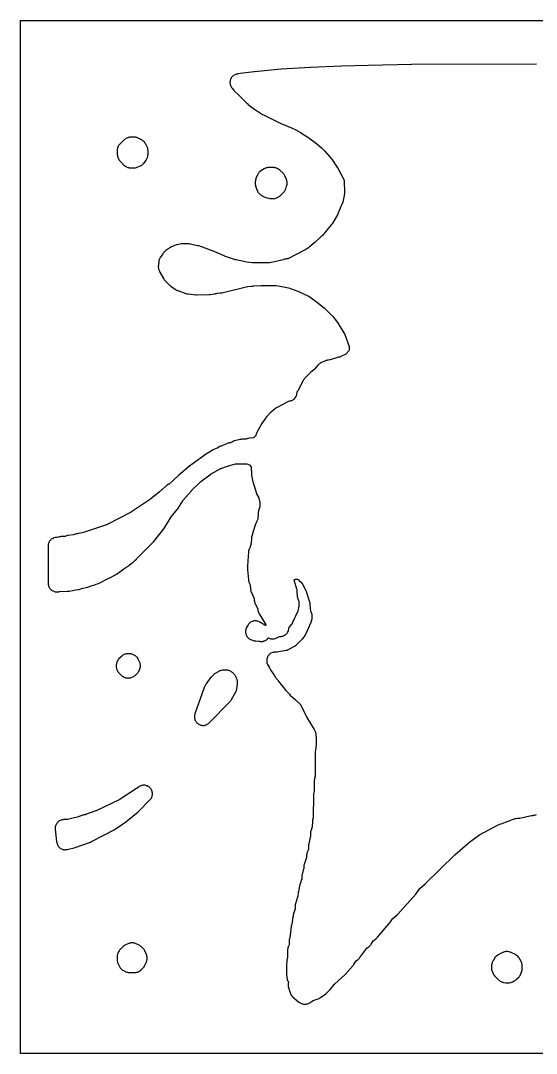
# Model space of a CAD drawing. Header units: millimetres. Extents: x 0 to 300, y 0 to 300.
# Drawn here: x 0 to 150, y 0 to 300 of the extents above; entities that cross this region are included whole.
import ezdxf

# ---------------------------------------------------------------- set-up
doc = ezdxf.new("R2010")
doc.units = ezdxf.units.MM
doc.layers.add('CUT', color=7, linetype='CONTINUOUS')

msp = doc.modelspace()

# ---------------------------------------------------------------- linework, layer by layer
at = {"layer": 'CUT'}
for points in [[(299.9386, 0), (0.0614, 0), (0.0029, 0.0029), (0, 0.0614), (0, 299.9386), (0.0029, 299.9971), (0.0614, 300), (299.9386, 300), (299.9971, 299.9971), (300, 299.9386), (300, 0.0614), (299.9971, 0.0029)], [(28.5749, 259.6805), (28.7019, 259.4673), (28.8494, 259.2677), (29.0159, 259.0837), (29.0178, 259.0818), (30.0366, 258.0631), (30.2359, 257.8841), (30.4531, 257.7275), (30.6859, 257.595), (30.9337, 257.471), (31.1471, 257.3765), (31.3683, 257.3022), (31.5956, 257.2489), (31.8267, 257.2171), (32.0599, 257.2069), (32.9192, 257.2095), (33.1695, 257.2229), (33.4172, 257.2612), (33.6598, 257.3242), (33.8949, 257.4111), (34.8186, 257.8063), (35.0405, 257.9145), (35.2507, 258.044), (35.447, 258.1937), (35.6276, 258.3619), (35.7907, 258.5472), (36.3086, 259.1973), (36.4693, 259.4239), (36.604, 259.667), (36.8025, 260.0779), (36.8918, 260.2862), (36.9618, 260.5017), (37.012, 260.7226), (37.042, 260.9472), (37.0516, 261.1736), (37.0483, 262.2334), (37.0371, 262.4621), (37.005, 262.6888), (36.9523, 262.9116), (36.8794, 263.1287), (36.787, 263.3381), (36.4007, 264.1155), (36.2676, 264.3504), (36.11, 264.5696), (35.9297, 264.7706), (35.6636, 265.0367), (35.456, 265.2223), (35.2291, 265.3837), (34.9857, 265.5188), (34.2287, 265.8855), (34.226, 265.8868), (34.0189, 265.9759), (33.8046, 266.0459), (33.5848, 266.0963), (33.3614, 266.1268), (33.1361, 266.1369), (32.0216, 266.1369), (31.7901, 266.1262), (31.5607, 266.0941), (31.3351, 266.0408), (31.3216, 266.0363), (31.3117, 266.0339), (31.1344, 265.9733), (31.1155, 265.9669), (31.1145, 265.9665), (31.0907, 265.9584), (30.8777, 265.8625), (30.6376, 265.7407), (30.4099, 265.6097), (30.1973, 265.4556), (30.0019, 265.28), (28.8174, 264.0968), (28.7641, 264.038), (28.6488, 263.9108), (28.501, 263.7112), (28.3738, 263.4979), (28.2684, 263.273), (28.1858, 263.0388), (28.1268, 262.7976), (28.0921, 262.5516), (28.0819, 262.3035), (28.0907, 261.3072), (28.1039, 261.0719), (28.1392, 260.8388), (28.1963, 260.6101), (28.2037, 260.5891), (28.2067, 260.5771), (28.2849, 260.3571), (28.4697, 259.9052)], [(68.9848, 250.2788), (69.1172, 250.0652), (69.2704, 249.8659), (69.4428, 249.6831), (69.6327, 249.5184), (69.8382, 249.3737), (70.0572, 249.2504), (70.0587, 249.2496), (71.0695, 248.7453), (71.3295, 248.6335), (71.6004, 248.5518), (72.2115, 248.4046), (72.5045, 248.3523), (72.8016, 248.3352), (73.5051, 248.3366), (73.7348, 248.3476), (73.9624, 248.3797), (74.1862, 248.4325), (74.4041, 248.5057), (74.6144, 248.5986), (74.8988, 248.7402), (75.1337, 248.8735), (75.3528, 249.0313), (75.5537, 249.2118), (76.506, 250.1656), (76.6598, 250.3344), (76.7976, 250.5165), (76.9181, 250.7105), (77.0205, 250.9146), (77.1038, 251.1272), (77.3585, 251.8762), (77.431, 252.1341), (77.4756, 252.3982), (77.4916, 252.6656), (77.4926, 252.8366), (77.4812, 253.0911), (77.444, 253.3431), (77.3813, 253.59), (77.2938, 253.8293), (76.8495, 254.8756), (76.7453, 255.0915), (76.6209, 255.2965), (76.4774, 255.4887), (76.3161, 255.6661), (75.524, 256.4583), (75.3178, 256.6428), (75.0926, 256.8034), (74.851, 256.9381), (74.6172, 257.052), (74.4092, 257.1419), (74.1938, 257.2126), (73.973, 257.2635), (73.7484, 257.2942), (73.522, 257.3044), (72.1399, 257.3042), (71.9073, 257.2933), (71.6767, 257.2609), (71.4501, 257.2071), (71.2296, 257.1324), (71.0169, 257.0376), (70.8139, 256.9233), (69.8773, 256.3371), (69.637, 256.1662), (69.4185, 255.9682), (69.4075, 255.957), (69.2521, 255.7828), (69.1135, 255.5949), (68.9931, 255.3949), (68.8918, 255.1846), (68.4544, 254.1552), (68.4511, 254.1476), (68.365, 253.9131), (68.3028, 253.6711), (68.265, 253.4241), (68.252, 253.1746), (68.2507, 252.4897), (68.2629, 252.2378), (68.3005, 251.9884), (68.363, 251.7441), (68.3666, 251.7341), (68.3731, 251.7093), (68.4596, 251.4751), (68.8745, 250.5046)], [(29.8367, 109.4282), (30.096, 109.2975), (30.307, 109.2031), (30.5258, 109.1286), (30.7505, 109.0747), (30.9793, 109.0417), (31.2102, 109.03), (31.244, 109.0299), (31.4822, 109.0402), (31.7184, 109.0732), (31.9503, 109.1285), (32.176, 109.2057), (32.6632, 109.3988), (32.8926, 109.5033), (33.1102, 109.6305), (33.314, 109.7788), (33.5017, 109.947), (33.8972, 110.3388), (34.0675, 110.5255), (34.2181, 110.7286), (34.3475, 110.9457), (34.4542, 111.1748), (34.6565, 111.6734), (34.7354, 111.8981), (34.7926, 112.1291), (34.8275, 112.3646), (34.8399, 112.6024), (34.8401, 112.6366), (34.8304, 112.8676), (34.7994, 113.0968), (34.7474, 113.3221), (34.6747, 113.5416), (34.5821, 113.7535), (34.1895, 114.5495), (34.076, 114.7547), (33.9438, 114.9484), (33.794, 115.1288), (33.628, 115.2944), (33.4472, 115.4437), (33.2532, 115.5754), (33.0477, 115.6884), (32.813, 115.8034), (32.6046, 115.8941), (32.3888, 115.9654), (32.1674, 116.0169), (31.9423, 116.048), (31.7152, 116.0586), (31.0843, 116.0592), (30.8377, 116.0473), (30.5935, 116.0111), (30.3541, 115.951), (30.1217, 115.8676), (29.8988, 115.7616), (29.6873, 115.6342), (29.4895, 115.4866), (29.3072, 115.3202), (28.5889, 114.5963), (28.4143, 114.4009), (28.2612, 114.1883), (28.1311, 113.9609), (28.0256, 113.7211), (27.9458, 113.4716), (27.8923, 113.2685), (27.8892, 113.2566), (27.8423, 113.0398), (27.8148, 112.8196), (27.807, 112.5979), (27.8086, 112.4164), (27.8212, 112.1868), (27.8549, 111.9593), (27.9094, 111.7358), (27.916, 111.7166), (27.9195, 111.7026), (27.9948, 111.4879), (28.0892, 111.281), (28.208, 111.0492), (28.3383, 110.8247), (28.4912, 110.6148), (28.665, 110.422), (28.6691, 110.4178), (29.194, 109.8929), (29.3913, 109.7155), (29.6064, 109.56)], [(50.7144, 96.9301), (50.8061, 96.7071), (50.9189, 96.4941), (51.0517, 96.2928), (51.2032, 96.1053), (51.3721, 95.9333), (51.5568, 95.7784), (51.7555, 95.6419), (51.9664, 95.5252), (52.1877, 95.4294), (52.4171, 95.3553), (52.6525, 95.3037), (52.8919, 95.275), (53.1329, 95.2695), (53.3733, 95.2872), (53.6109, 95.328), (53.8435, 95.3915), (54.0688, 95.4771), (54.2849, 95.584), (54.4897, 95.7112), (54.6813, 95.8575), (54.8578, 96.0216), (60.9229, 102.2298), (61.0713, 102.3959), (61.2043, 102.5745), (61.3209, 102.7642), (62.5779, 105.0306), (62.6769, 105.2294), (62.7579, 105.4363), (62.8202, 105.6494), (62.8633, 105.8673), (63.082, 107.3053), (63.1052, 107.52), (63.1098, 107.736), (63.0958, 107.9515), (63.0932, 107.9747), (63.0587, 108.1979), (63.0042, 108.417), (62.9301, 108.6303), (62.7008, 109.2055), (62.5969, 109.4325), (62.4709, 109.648), (62.324, 109.8498), (62.1577, 110.036), (61.601, 110.6), (61.4253, 110.7616), (61.2351, 110.9058), (61.0319, 111.0312), (60.8178, 111.1367), (60.5945, 111.2212), (60.3642, 111.2841), (60.1289, 111.3247), (59.8909, 111.3427), (59.259, 111.3601), (59.0272, 111.3558), (58.7969, 111.33), (58.5699, 111.283), (58.1022, 111.1633), (57.8658, 111.0901), (57.6378, 110.9939), (57.4204, 110.8757), (56.5788, 110.3623), (56.3655, 110.2166), (56.1683, 110.0495), (55.5791, 109.4956), (55.4145, 109.3255), (55.2667, 109.1406), (53.9782, 107.3616), (53.8685, 107.1968), (53.7722, 107.0239), (53.3903, 106.2692), (53.2585, 105.958), (50.7071, 98.5863), (50.6393, 98.355), (50.5941, 98.1182), (50.572, 97.8781), (50.5731, 97.6371), (50.5973, 97.3972), (50.6446, 97.1608)], [(10.5913, 66.9141), (10.4501, 66.7196), (10.3283, 66.5124), (10.2269, 66.2945), (10.1469, 66.0678), (10.0891, 65.8345), (10.0539, 65.5968), (10.0417, 65.3567), (10.0526, 65.1166), (10.2135, 63.4028), (10.2237, 63.3118), (10.4735, 61.4043), (10.4825, 61.3353), (10.5264, 61.0936), (10.5937, 60.8574), (10.6839, 60.6289), (10.796, 60.4104), (10.9291, 60.204), (11.0818, 60.0116), (11.2526, 59.8351), (11.4399, 59.6762), (11.6419, 59.5365), (11.8566, 59.4172), (12.082, 59.3197), (12.3159, 59.2447), (12.5561, 59.193), (12.8001, 59.1651), (13.0457, 59.1613), (13.2905, 59.1817), (13.5321, 59.2259), (15.5526, 59.6996), (15.8146, 59.7764), (15.8511, 59.7893), (20.2989, 61.3604), (20.6215, 61.5006), (27.2201, 64.9391), (27.4945, 65.1053), (30.9116, 67.4872), (31.0795, 67.6152), (34.1867, 70.1966), (34.3598, 70.3548), (37.6112, 73.6171), (37.7738, 73.7968), (37.9182, 73.9915), (38.043, 74.1992), (38.1472, 74.418), (38.2297, 74.6459), (38.2897, 74.8807), (38.3267, 75.1202), (38.3404, 75.3622), (38.3306, 75.6043), (38.2973, 75.8444), (38.241, 76.0801), (38.1621, 76.3093), (38.0614, 76.5297), (37.9398, 76.7394), (37.7985, 76.9363), (37.6388, 77.1186), (37.4622, 77.2845), (37.2703, 77.4326), (37.0651, 77.5614), (36.8483, 77.6698), (36.622, 77.7566), (36.3884, 77.8211), (36.1496, 77.8627), (35.908, 77.881), (35.6657, 77.8758), (35.425, 77.8471), (35.1883, 77.7953), (34.9576, 77.7208), (34.7353, 77.6243), (34.5234, 77.5068), (34.3238, 77.3693), (33.7669, 76.9443), (33.7303, 76.9175), (33.6927, 76.892), (28.9496, 73.8135), (28.884, 73.7739), (28.8161, 73.7386), (22.0069, 70.4735), (21.9533, 70.4494), (21.8985, 70.428), (18.9094, 69.3419), (18.9044, 69.3402), (18.856, 69.3269), (18.8305, 69.3223), (18.8074, 69.3195), (18.5096, 69.291), (18.2791, 69.258), (18.0527, 69.2037), (17.8323, 69.1286), (16.9959, 68.7994), (16.9226, 68.7733), (16.8478, 68.752), (13.652, 67.9548), (13.6344, 67.9508), (13.5577, 67.9393), (13.5397, 67.9379), (12.5882, 67.8872), (12.3787, 67.8671), (12.1717, 67.8295), (11.992, 67.789), (11.7603, 67.725), (11.5359, 67.6389), (11.3207, 67.5318), (11.1169, 67.4044), (10.9262, 67.2581), (10.7504, 67.0942)], [(28.1046, 26.8817), (28.1366, 26.6552), (28.1892, 26.4326), (28.1978, 26.4071), (28.2006, 26.3956), (28.2739, 26.1798), (28.3666, 25.9716), (28.7423, 25.2215), (28.8553, 25.0199), (28.9864, 24.8295), (29.1346, 24.6521), (29.2984, 24.4891), (29.4767, 24.3419), (29.6677, 24.2118), (29.87, 24.1), (29.8723, 24.0988), (30.6388, 23.72), (30.8477, 23.6284), (31.064, 23.5563), (31.286, 23.5041), (31.5118, 23.4724), (31.7396, 23.4613), (33.0855, 23.4577), (33.3163, 23.4677), (33.5453, 23.4991), (33.7703, 23.5514), (33.9896, 23.6243), (34.2012, 23.7171), (34.4588, 23.8446), (34.6984, 23.9801), (34.9216, 24.1411), (35.1258, 24.3256), (35.61, 24.8143), (35.7674, 24.9889), (35.9077, 25.1775), (36.0297, 25.3784), (36.1323, 25.5899), (36.577, 26.6287), (36.6637, 26.8631), (36.7267, 27.1051), (36.7651, 27.3521), (36.7787, 27.6017), (36.7791, 27.6846), (36.7673, 27.9384), (36.7298, 28.1897), (36.6669, 28.4359), (36.5795, 28.6744), (36.1274, 29.7369), (36.0276, 29.9444), (35.9091, 30.1418), (35.773, 30.3274), (35.6203, 30.4998), (35.2603, 30.8705), (35.0889, 31.0311), (34.9032, 31.1749), (34.7048, 31.3007), (34.4955, 31.4073), (33.4529, 31.8779), (33.2119, 31.972), (32.9625, 32.0407), (32.7073, 32.0832), (32.4492, 32.0992), (32.1907, 32.0884), (31.9348, 32.0509), (31.684, 31.9872), (31.4413, 31.8979), (30.5114, 31.5002), (30.2991, 31.3973), (30.0975, 31.2749), (29.9083, 31.134), (29.7332, 30.9759), (28.9581, 30.2065), (28.7735, 30.0018), (28.6125, 29.7781), (28.4772, 29.5381), (28.3507, 29.2816), (28.3477, 29.2756), (28.2553, 29.0642), (28.1828, 28.8452), (28.1308, 28.6205), (28.0997, 28.3919), (28.0898, 28.1614), (28.0933, 27.1101)], [(137.0359, 24.0956), (137.0408, 24.0819), (137.0448, 24.0664), (137.1227, 23.8506), (137.3216, 23.3701), (137.4258, 23.1494), (137.5512, 22.9398), (137.6963, 22.7435), (137.8012, 22.6273), (137.8613, 22.5606), (139.1101, 21.3056), (139.2999, 21.1335), (139.5064, 20.9817), (139.7273, 20.8518), (139.9603, 20.7452), (140.2031, 20.663), (140.4529, 20.6061), (140.4541, 20.6059), (141.1401, 20.4863), (141.3991, 20.455), (141.66, 20.4508), (141.9198, 20.4739), (142.1759, 20.5238), (142.5684, 20.622), (142.8389, 20.7062), (143.0982, 20.8204), (143.5663, 21.0593), (143.789, 21.1878), (143.9974, 21.3384), (144.1892, 21.5097), (144.9482, 22.2614), (145.1189, 22.4484), (145.2698, 22.6517), (145.3993, 22.8693), (145.5061, 23.0988), (145.7135, 23.6104), (145.7929, 23.837), (145.8502, 24.0701), (145.8848, 24.3077), (145.8965, 24.5475), (145.8972, 25.4038), (145.8869, 25.6325), (145.8557, 25.8593), (145.8039, 26.0823), (145.732, 26.2996), (145.6404, 26.5094), (145.2379, 27.3275), (145.1098, 27.5567), (144.9582, 27.7713), (144.7851, 27.9687), (144.5686, 28.1908), (144.3706, 28.3733), (144.154, 28.5333), (143.9215, 28.6692), (142.8645, 29.2127), (142.6685, 29.303), (142.4654, 29.3761), (142.2569, 29.4314), (141.9596, 29.4966), (141.7071, 29.5386), (141.4517, 29.5545), (141.196, 29.5442), (140.9426, 29.5078), (140.6943, 29.4458), (140.4536, 29.3586), (139.4321, 28.9284), (139.1842, 28.8074), (138.9511, 28.66), (138.5154, 28.3493), (138.3135, 28.189), (138.1292, 28.0088), (137.9644, 27.8105), (137.8209, 27.5963), (137.4045, 26.8997), (137.286, 26.6765), (137.1906, 26.4426), (137.1193, 26.2001), (136.9944, 25.6793), (136.9916, 25.6675), (136.9514, 25.4624), (136.9284, 25.2546), (136.9229, 25.0457), (136.9269, 24.7878), (136.9415, 24.554), (136.978, 24.3226)]]:
    msp.add_lwpolyline(points, close=True, dxfattribs=at)
msp.add_lwpolyline([(150.0115, 287.3653), (149.9954, 287.3653), (113.7686, 287.2486), (113.7247, 287.248), (101.0694, 286.9846), (101.0681, 286.9846), (93.3996, 286.8249), (93.3437, 286.8232), (84.2823, 286.4318), (84.2279, 286.4288), (75.8402, 285.8831), (75.7689, 285.8774), (68.0375, 285.1518), (67.9465, 285.1416), (63.0684, 284.5028), (63.0574, 284.5013), (62.8174, 284.4579), (62.5828, 284.3913), (62.3557, 284.3021), (62.1385, 284.1913), (61.9331, 284.0598), (61.7414, 283.9089), (61.5654, 283.74), (61.4067, 283.5548), (61.2668, 283.355), (61.147, 283.1425), (61.0485, 282.9194), (60.9722, 282.6877), (60.9188, 282.4497), (60.8889, 282.2076), (60.8827, 281.9638), (60.9004, 281.7205), (60.9416, 281.4801), (61.0061, 281.2449), (61.0932, 281.017), (61.202, 280.7988), (61.3317, 280.5922), (61.4808, 280.3992), (61.9263, 279.8774), (62.0688, 279.724), (62.1259, 279.6675), (62.2439, 279.5416), (63.4799, 278.3273), (65.8285, 276.0026), (66.0648, 275.7963), (66.0873, 275.7791), (66.2086, 275.674), (68.1574, 274.1893), (68.3422, 274.0612), (68.3462, 274.0588), (70.3877, 272.7758), (70.5987, 272.6571), (75.1391, 270.3838), (75.3482, 270.2791), (75.4905, 270.2133), (78.7576, 268.8264), (80.0153, 268.2369), (81.4055, 267.4731), (83.8679, 265.9134), (86.0345, 264.349), (87.4916, 263.0651), (88.4187, 262.1503), (90.4148, 259.8861), (90.4686, 259.8207), (90.5107, 259.7624), (92.2, 257.2585), (92.2159, 257.2338), (92.245, 257.1825), (94.011, 253.8795), (94.1419, 253.5251), (94.223, 249.8946), (94.2229, 249.8728), (94.2141, 249.7794), (94.2102, 249.758), (93.667, 247.1981), (93.6657, 247.1928), (93.6506, 247.1425), (93.6403, 247.1173), (93.6298, 247.0954), (93.2904, 246.4337), (93.1879, 246.2066), (93.1085, 245.9704), (92.9766, 245.502), (92.3011, 243.8668), (92.1656, 243.5977), (90.5744, 240.9835), (90.5325, 240.9198), (90.5271, 240.9118), (90.4771, 240.8463), (90.3331, 240.6712), (87.7773, 237.5943), (87.6619, 237.4782), (87.6299, 237.4461), (87.5443, 237.36), (87.3401, 237.1544), (85.4625, 235.4676), (84.6199, 234.7838), (84.4147, 234.6173), (84.0187, 234.296), (83.8755, 234.1797), (83.6796, 234.0208), (83.5652, 233.9425), (82.6797, 233.3424), (82.6508, 233.3242), (82.608, 233.3009), (77.7212, 230.849), (77.703, 230.8406), (77.6546, 230.8231), (77.6135, 230.8133), (77.5923, 230.8101), (77.1874, 230.7609), (76.981, 230.727), (76.7782, 230.676), (76.5804, 230.6082), (76.3314, 230.511), (73.7917, 229.9237), (72.3845, 229.6867), (72.3795, 229.6859), (72.3027, 229.6789), (72.2852, 229.6784), (72.0364, 229.6766), (67.3312, 229.6853), (65.7844, 229.8498), (62.6408, 230.5133), (62.5747, 230.5292), (62.5322, 230.5421), (59.3117, 231.6163), (59.2515, 231.6381), (59.1927, 231.6632), (56.5252, 232.8842), (56.3164, 232.9687), (51.8619, 234.54), (51.8592, 234.541), (51.5371, 234.6309), (49.3338, 235.0896), (49.1472, 235.1212), (49.0512, 235.13), (49.045, 235.131), (49.0344, 235.1316), (48.9588, 235.1385), (48.0864, 235.1855), (47.8615, 235.1875), (47.6373, 235.1693), (47.5076, 235.1528), (47.1749, 235.155), (46.9556, 235.1467), (46.7379, 235.1193), (45.5341, 234.9137), (45.2864, 234.8583), (45.0457, 234.7781), (44.1034, 234.4101), (43.8951, 234.3176), (43.6961, 234.2065), (43.6056, 234.1505), (43.4646, 234.0823), (43.264, 233.9608), (43.084, 233.8272), (42.7072, 233.5938), (42.4781, 233.4334), (42.2683, 233.2484), (41.6651, 232.6535), (41.497, 232.4702), (41.3478, 232.2712), (40.6675, 231.262), (40.5485, 231.0667), (40.5433, 231.0561), (40.4938, 230.9766), (40.3876, 230.7626), (40.3022, 230.5394), (40.2386, 230.3091), (40.1972, 230.0738), (40.0524, 228.9324), (40.0339, 228.6997), (40.0371, 228.4663), (40.0621, 228.2342), (40.1087, 228.0054), (40.2124, 227.5948), (40.2776, 227.3785), (40.362, 227.1689), (40.4336, 227.0292), (40.4731, 226.951), (41.5087, 225.1201), (41.6086, 224.9605), (41.6244, 224.935), (41.6248, 224.9346), (41.627, 224.931), (41.7617, 224.7533), (41.7705, 224.7437), (41.8044, 224.6991), (41.9524, 224.5365), (43.3417, 223.1393), (43.5127, 222.9826), (43.6975, 222.8424), (44.9924, 221.9514), (45.1715, 221.8391), (45.3593, 221.7423), (45.5547, 221.6617), (45.6029, 221.6442), (45.8019, 221.5586), (46.029, 221.4891), (48.0652, 220.7483), (48.3508, 220.6633), (48.6446, 220.6128), (48.7021, 220.6065), (48.7489, 220.599), (50.9349, 220.3589), (51.2506, 220.3443), (51.2518, 220.3443), (54.802, 220.4051), (55.099, 220.4279), (56.3106, 220.5941), (56.5355, 220.6355), (56.7557, 220.6973), (56.9694, 220.7789), (57.1289, 220.8484), (57.1449, 220.855), (57.1804, 220.8666), (57.2169, 220.8716), (57.2344, 220.8727), (58.0659, 220.9075), (58.0662, 220.9076), (58.3129, 220.9302), (58.5561, 220.9771), (65.9506, 222.7874), (66.0176, 222.7969), (66.0364, 222.7981), (67.1714, 222.8438), (67.4242, 222.8669), (67.6734, 222.9155), (67.7419, 222.9325), (69.8228, 223.0885), (74.197, 223.0706), (74.2187, 223.0696), (74.2918, 223.0617), (75.4454, 222.901), (78.3478, 222.2505), (78.4016, 222.237), (78.4065, 222.2356), (78.4661, 222.2156), (80.6422, 221.4232), (83.7355, 219.9922), (83.74, 219.99), (83.7762, 219.9699), (83.8075, 219.9503), (85.6132, 218.7351), (88.302, 216.5722), (89.2497, 215.6313), (90.819, 214.0322), (91.3225, 213.4308), (92.3748, 212.0552), (93.5651, 210.059), (93.7272, 209.787), (93.7356, 209.7729), (93.7448, 209.7576), (94.2618, 208.8128), (95.5762, 205.3627), (95.5832, 205.3427), (95.5945, 205.2985), (95.5978, 205.2747), (95.5987, 205.261), (95.5986, 205.2433), (95.5697, 204.2588), (95.5621, 204.2431), (95.56, 204.2389), (95.4826, 204.0784), (94.6878, 203.2567), (94.5957, 203.1714), (94.5827, 203.1599), (94.58, 203.1578), (94.5558, 203.1419), (94.5377, 203.1321), (92.9393, 202.3157), (92.9343, 202.3133), (92.8888, 202.2946), (92.8601, 202.2885), (92.8356, 202.2849), (92.3951, 202.2314), (92.1108, 202.18), (91.8342, 202.0961), (90.0661, 201.4462), (90.0493, 201.4405), (90.0125, 201.4308), (89.975, 201.4246), (89.9573, 201.4229), (89.5208, 201.3924), (89.4873, 201.39), (89.2675, 201.3648), (89.0508, 201.3203), (88.8389, 201.2568), (88.6335, 201.1748), (87.4914, 200.6594), (87.2495, 200.534), (87.0227, 200.383), (86.8137, 200.2082), (86.7863, 200.1797), (86.6566, 200.0668), (86.4756, 199.8718), (85.6134, 198.8379), (85.6011, 198.8238), (85.5435, 198.7672), (85.5292, 198.7552), (84.4504, 197.8884), (84.2197, 197.6781), (82.6017, 196.006), (82.4524, 195.837), (82.3188, 195.6553), (82.2022, 195.4622), (80.5908, 192.5002), (80.4711, 192.2474), (80.3803, 191.9828), (80.0898, 190.9503), (80.0844, 190.9329), (80.0701, 190.8963), (80.0524, 190.8612), (80.0429, 190.8455), (79.5049, 189.9989), (79.4946, 189.9835), (79.47, 189.9522), (79.4374, 189.9295), (79.4214, 189.9201), (78.7945, 189.5708), (78.779, 189.5626), (78.7446, 189.5475), (78.7079, 189.5389), (78.6906, 189.5362), (78.3648, 189.4921), (78.1422, 189.4517), (77.9241, 189.3913), (77.7124, 189.3114), (77.5088, 189.2127), (74.5776, 187.6242), (74.388, 187.5103), (74.2092, 187.3801), (72.8469, 186.2928), (72.6013, 186.0684), (71.7528, 185.1827), (71.5357, 184.923), (70.3063, 183.2315), (70.1493, 182.9867), (68.9043, 180.7718), (68.8025, 180.5699), (68.7194, 180.3596), (68.4396, 179.5457), (68.4326, 179.527), (68.4145, 179.4883), (68.3886, 179.4543), (68.3753, 179.4395), (67.8351, 178.8675), (67.8218, 178.854), (67.7911, 178.8276), (67.7514, 178.8195), (67.7326, 178.8171), (66.4575, 178.6911), (66.2236, 178.6568), (65.9941, 178.6005), (65.7709, 178.5228), (65.5691, 178.4417), (65.5639, 178.4398), (65.517, 178.4253), (65.488, 178.4218), (65.4633, 178.4204), (64.4263, 178.3873), (64.1644, 178.3651), (63.9063, 178.3155), (63.8238, 178.2951), (62.6021, 177.9932), (62.2111, 177.8965), (62.2075, 177.8956), (61.9248, 177.8077), (61.6546, 177.687), (61.0663, 177.3813), (61.0614, 177.3789), (61.0345, 177.3676), (61.01, 177.3622), (60.9854, 177.3584), (60.6584, 177.316), (60.4433, 177.2785), (60.3765, 177.2608), (60.3161, 177.2495), (60.0741, 177.1784), (59.8406, 177.0833), (58.5368, 176.474), (58.3638, 176.4277), (58.1486, 176.3483), (57.9415, 176.2495), (57.145, 175.8236), (56.1832, 175.3742), (56.0005, 175.2794), (54.225, 174.264), (54.0195, 174.1328), (49.459, 170.8974), (49.2974, 170.7725), (49.2675, 170.7474), (49.2173, 170.7086), (45.9895, 167.9933), (45.8744, 167.8902), (43.2155, 165.3571), (43.1564, 165.3125), (43.1379, 165.3009), (42.6524, 165.0166), (42.4895, 164.9249), (42.4247, 164.8832), (42.4222, 164.8818), (42.4142, 164.8765), (42.2435, 164.7667), (42.2247, 164.7513), (42.1971, 164.7331), (41.9894, 164.561), (40.3918, 163.0853), (40.3786, 163.0735), (37.8385, 161.0856), (37.8028, 161.0588), (37.7662, 161.0333), (31.9254, 157.1288), (25.124, 153.5939), (25.0482, 153.5579), (25.0476, 153.5577), (24.9683, 153.528), (18.3255, 151.3125), (17.0613, 150.9963), (16.7624, 150.9774), (16.5177, 150.9498), (16.277, 150.8983), (15.3186, 150.6433), (13.7972, 150.4483), (13.5843, 150.4116), (13.3752, 150.3567), (13.1717, 150.2838), (12.948, 150.1927), (12.9324, 150.1867), (12.9147, 150.1813), (11.9414, 150.1445), (11.678, 150.1205), (11.4185, 150.0689), (11.166, 149.9901), (10.9662, 149.9159), (10.9505, 149.9105), (10.9312, 149.9052), (10.4941, 149.9031), (10.2504, 149.8899), (10.0091, 149.8531), (9.7726, 149.7929), (9.5431, 149.71), (9.3227, 149.605), (9.1137, 149.4791), (8.9179, 149.3334), (8.7372, 149.1693), (8.5735, 148.9884), (8.4281, 148.7923), (8.3025, 148.583), (8.198, 148.3625), (8.1154, 148.1328), (8.0557, 147.8962), (8.0193, 147.6549), (8.0066, 147.4111), (8.0066, 147.4055), (8, 145.3768), (8, 145.3607), (8.0284, 136.5391), (8.0415, 136.2913), (8.0791, 136.0461), (8.1408, 135.8058), (8.2261, 135.5729), (8.334, 135.3495), (8.4635, 135.1379), (8.6133, 134.9402), (8.782, 134.7583), (8.9679, 134.594), (9.1692, 134.4489), (9.3838, 134.3245), (9.6097, 134.222), (9.8447, 134.1424), (10.0864, 134.0865), (10.3324, 134.0548), (10.5804, 134.0477), (10.8279, 134.0651), (11.0724, 134.107), (11.2798, 134.1642), (11.28, 134.1634), (11.3282, 134.1779), (11.3679, 134.1867), (11.4083, 134.1915), (11.4271, 134.1923), (13.4901, 134.227), (13.512, 134.2284), (13.7553, 134.2326), (13.9899, 134.2477), (14.2219, 134.2848), (15.9117, 134.6368), (16.8611, 134.7592), (17.055, 134.792), (17.2458, 134.8399), (18.1233, 135.0976), (19.1171, 135.3046), (19.4487, 135.398), (20.8397, 135.8952), (21.618, 136.1237), (21.8006, 136.185), (21.9779, 136.2602), (22.3473, 136.434), (23.0638, 136.6901), (23.3949, 136.8363), (24.8889, 137.6297), (26.3296, 138.3075), (26.4961, 138.3935), (26.6557, 138.4919), (27.2069, 138.8607), (27.7697, 139.1596), (28.0519, 139.3344), (30.0285, 140.7487), (31.4642, 141.7094), (31.7104, 141.8972), (32.0759, 142.2137), (32.4752, 142.4994), (32.6362, 142.6248), (32.7864, 142.7629), (33.2858, 143.2613), (33.6694, 143.5935), (33.8121, 143.7272), (37.7339, 147.7003), (38.4261, 148.391), (38.5268, 148.5035), (38.5469, 148.5239), (38.7243, 148.724), (41.6499, 152.4025), (41.8151, 152.6366), (41.8164, 152.6387), (43.83, 155.8704), (43.8727, 155.9342), (43.9194, 155.9952), (45.5137, 157.9422), (45.7041, 158.2085), (47.155, 160.5482), (47.1579, 160.5527), (47.2062, 160.6181), (47.2181, 160.6323), (49.6773, 163.4149), (49.7058, 163.4459), (49.7353, 163.476), (52.3921, 166.0853), (52.401, 166.0934), (52.4253, 166.1128), (55.0076, 168.0297), (55.5393, 168.4221), (55.5942, 168.4599), (55.6455, 168.4907), (58.0454, 169.8291), (58.1043, 169.8551), (58.2291, 169.9055), (60.1488, 170.6045), (62.4587, 171.2519), (62.4752, 171.2561), (62.5116, 171.2628), (62.5486, 171.2662), (62.5651, 171.2666), (65.7227, 171.2666), (65.7396, 171.2662), (65.7757, 171.2629), (65.8102, 171.2534), (65.8263, 171.2478), (66.587, 170.9627), (66.6044, 170.9557), (66.6404, 170.9379), (66.6633, 170.9048), (66.6727, 170.8885), (67.0219, 170.2536), (67.0299, 170.2383), (67.0447, 170.2043), (67.0497, 170.1674), (67.0507, 170.1507), (67.1276, 168.3131), (67.1461, 168.0968), (67.1833, 167.8828), (67.6687, 165.6664), (67.7163, 165.4829), (68.4614, 162.999), (68.5369, 162.7836), (68.6317, 162.576), (69.2374, 161.3958), (69.2465, 161.3768), (69.2787, 161.2917), (69.2844, 161.2715), (69.5941, 160.0589), (69.598, 160.0417), (69.604, 160.004), (69.6063, 159.9659), (69.6061, 159.9482), (69.5756, 159.0201), (69.5744, 159.0002), (69.5624, 158.9148), (69.5581, 158.8953), (69.134, 157.2012), (69.084, 156.9455), (69.0609, 156.6859), (69.0091, 155.2758), (69.0078, 155.2557), (69.0016, 155.2129), (68.9864, 155.1724), (68.9778, 155.1542), (68.6096, 154.4249), (68.4694, 154.0884), (68.3545, 153.7434), (67.4489, 151.0251), (67.3907, 150.8224), (67.1878, 149.983), (67.142, 149.7431), (67.1199, 149.5), (67.0718, 148.3492), (67.0705, 148.3301), (67.0587, 148.2484), (67.0545, 148.2297), (66.7928, 147.184), (66.7872, 147.1638), (66.7555, 147.0788), (66.7465, 147.0598), (66.545, 146.6618), (66.5395, 146.6509), (66.5376, 146.6471), (66.4362, 146.4194), (66.358, 146.1827), (66.3038, 145.9393), (66.2741, 145.6918), (65.9933, 141.6653), (65.9937, 141.4496), (65.9934, 141.4452), (65.9939, 141.3584), (65.994, 141.3085), (65.9941, 141.306), (65.9953, 141.0873), (66.0081, 140.9208), (66.0013, 140.8014), (66.007, 140.4386), (66.2641, 137.5319), (66.2939, 137.3097), (66.3434, 137.091), (66.4123, 136.8777), (66.5001, 136.6714), (66.5064, 136.6582), (66.5085, 136.6539), (66.7704, 136.1076), (66.778, 136.0907), (66.7916, 136.0533), (66.7975, 136.0139), (66.7989, 135.9955), (66.8514, 134.9774), (66.874, 134.7472), (66.9178, 134.5201), (66.9823, 134.2981), (67.0672, 134.0829), (67.8457, 132.3475), (67.8536, 132.3286), (67.8671, 132.2865), (67.876, 132.2432), (67.8785, 132.2228), (67.9342, 131.6242), (67.9744, 131.3538), (68.0439, 131.0894), (68.1419, 130.8342), (68.9632, 129.0005), (68.9701, 128.9839), (68.9825, 128.9473), (68.9913, 128.9097), (68.9941, 128.892), (69.0262, 128.655), (69.0765, 128.391), (69.1548, 128.134), (69.2602, 127.8869), (69.3916, 127.6525), (71.1508, 124.8747), (71.1536, 124.87), (71.1775, 124.8242), (71.1877, 124.7994), (71.1955, 124.7767), (71.2952, 124.4583), (71.3104, 124.3999), (71.2919, 124.375), (71.2569, 124.3224), (71.2339, 124.3349), (71.1493, 124.3831), (71.0541, 124.4313), (69.7286, 125.1497), (69.7107, 125.1599), (69.6623, 125.1931), (69.4515, 125.3227), (69.2288, 125.4307), (68.9966, 125.5163), (68.757, 125.5784), (68.5125, 125.6166), (68.2654, 125.6304), (68.0181, 125.6197), (67.7731, 125.5846), (67.5328, 125.5255), (67.2995, 125.4429), (67.0755, 125.3376), (66.8631, 125.2107), (66.6642, 125.0634), (66.4808, 124.8971), (66.3148, 124.7136), (66.1678, 124.5145), (66.0411, 124.3019), (65.7055, 123.6692), (65.6028, 123.4507), (65.5217, 123.2233), (65.4629, 122.9892), (65.4269, 122.7505), (65.4141, 122.5094), (65.4246, 122.2682), (65.4584, 122.0292), (65.515, 121.7945), (65.5941, 121.5664), (65.6947, 121.3469), (65.8161, 121.1382), (65.957, 120.9422), (66.1162, 120.7607), (66.2921, 120.5954), (66.4831, 120.4478), (66.6875, 120.3193), (66.9034, 120.2112), (67.1286, 120.1243), (67.7499, 119.9188), (67.9665, 119.8577), (68.1878, 119.8164), (68.4119, 119.7952), (69.2824, 119.7522), (69.301, 119.7508), (69.339, 119.7454), (69.4326, 119.7228), (69.6707, 119.6773), (69.6715, 119.6772), (69.6724, 119.6771), (69.7523, 119.6698), (69.912, 119.6552), (69.9138, 119.6552), (69.9155, 119.655), (70.0111, 119.6557), (70.1544, 119.6565), (70.1571, 119.6568), (70.1597, 119.6568), (70.2607, 119.6674), (70.3955, 119.6813), (70.399, 119.682), (70.4025, 119.6823), (70.505, 119.7034), (70.6331, 119.7293), (70.6373, 119.7306), (70.6416, 119.7315), (70.7431, 119.7629), (70.8649, 119.8001), (70.8698, 119.8021), (70.8749, 119.8037), (70.9735, 119.8451), (71.0888, 119.893), (71.0943, 119.8959), (71.0999, 119.8983), (71.1944, 119.9494), (71.3026, 120.0072), (71.3085, 120.0111), (71.3147, 120.0144), (71.4038, 120.0745), (71.5044, 120.1415), (71.5105, 120.1465), (71.5171, 120.1509), (71.5998, 120.2193), (71.6922, 120.2947), (71.6985, 120.301), (71.7052, 120.3066), (71.7807, 120.3825), (71.8643, 120.4654), (71.8705, 120.4729), (71.8773, 120.4798), (71.9447, 120.5624), (72.019, 120.652), (72.025, 120.6608), (72.0316, 120.669), (72.0628, 120.7159), (72.0669, 120.7133), (72.289, 120.6014), (72.5211, 120.5122), (72.7609, 120.4464), (73.0061, 120.4048), (73.2542, 120.3878), (73.5028, 120.3955), (73.7494, 120.4279), (73.9915, 120.4846), (74.2268, 120.565), (74.453, 120.6685), (74.4671, 120.6758), (74.8625, 120.8811), (75.2904, 121.1032), (75.3451, 121.1283), (75.4051, 121.1308), (75.5133, 121.13), (75.7665, 121.1409), (76.0173, 121.1775), (76.2631, 121.2392), (76.5015, 121.3256), (76.7298, 121.4356), (76.9458, 121.5682), (77.1473, 121.722), (77.3322, 121.8954), (77.4986, 122.0866), (77.6448, 122.2937), (77.7692, 122.5145), (77.8707, 122.7468), (77.9481, 122.9881), (78.0006, 123.2361), (78.0278, 123.4881), (78.0323, 123.5672), (78.0735, 123.6236), (78.1141, 123.6759), (78.8074, 124.6044), (78.953, 124.8223), (79.075, 125.0543), (79.1538, 125.2255), (80.616, 128.4001), (80.7068, 128.6254), (80.7753, 128.8584), (80.9491, 129.5775), (81.0017, 129.8702), (81.0192, 130.1671), (81.0187, 130.7829), (81.0086, 131.0052), (80.9788, 131.2257), (80.9295, 131.4426), (80.8611, 131.6544), (80.5159, 132.5802), (80.5091, 132.6001), (80.4983, 132.6422), (80.492, 132.6852), (80.4907, 132.7062), (80.4343, 134.185), (80.4168, 134.4002), (80.3808, 134.613), (80.3265, 134.8219), (79.5224, 137.4474), (79.5082, 137.5032), (79.5459, 137.5336), (79.6357, 137.5928), (79.7338, 137.6445), (79.8364, 137.6864), (79.9426, 137.7181), (80.0514, 137.7393), (80.1617, 137.7497), (80.2726, 137.7493), (80.3829, 137.7381), (80.4915, 137.7162), (80.5975, 137.6838), (80.6998, 137.6412), (80.7975, 137.5889), (80.8896, 137.5272), (80.9796, 137.4533), (80.9939, 137.4403), (81.0382, 137.3982), (81.7668, 136.6696), (81.8126, 136.6213), (81.8266, 136.6057), (81.9062, 136.507), (81.9749, 136.4005), (81.9853, 136.3822), (82.0168, 136.3236), (82.9693, 134.4304), (82.9766, 134.4151), (82.992, 134.3828), (82.9989, 134.3675), (83.0382, 134.2696), (83.0437, 134.2538), (83.0603, 134.2037), (84.0815, 130.8692), (84.0962, 130.8173), (84.1005, 130.8007), (84.122, 130.7001), (84.1348, 130.598), (84.1362, 130.5809), (84.1394, 130.5271), (84.1849, 129.3339), (84.2091, 129.0695), (84.2612, 128.8091), (84.3406, 128.5557), (84.6162, 127.8167), (84.6344, 127.7641), (84.6399, 127.7473), (84.6679, 127.645), (84.6859, 127.5457), (84.6954, 127.44), (84.6962, 127.4224), (84.6975, 127.3668), (84.6982, 126.4802), (84.6961, 126.4059), (84.6947, 126.3824), (84.6772, 126.2349), (84.673, 126.2117), (84.6577, 126.1389), (84.4462, 125.2642), (84.4305, 125.2055), (84.425, 125.187), (84.3852, 125.0724), (84.378, 125.0546), (84.354, 124.9988), (83.6419, 123.4529), (82.8172, 121.6622), (82.7882, 121.6034), (82.7785, 121.585), (82.7116, 121.4725), (82.7001, 121.4552), (82.6623, 121.4017), (81.9355, 120.4284), (81.9067, 120.3913), (81.8973, 120.3797), (81.8357, 120.3089), (81.8255, 120.298), (81.7927, 120.2644), (79.9135, 118.4089), (79.868, 118.3661), (79.8532, 118.3529), (79.7604, 118.278), (79.6606, 118.2128), (79.6435, 118.2028), (79.5887, 118.1726), (77.6317, 117.1567), (77.5741, 117.1286), (77.5556, 117.1202), (77.442, 117.0753), (77.3244, 117.0423), (77.3046, 117.0378), (77.2417, 117.0253), (74.5357, 116.5577), (74.4743, 116.5487), (74.4548, 116.5463), (74.3368, 116.5378), (74.1755, 116.5422), (74.1565, 116.5427), (74.1565, 116.5418), (74.1437, 116.5416), (74.1298, 116.5413), (74.0105, 116.5445), (73.7604, 116.5261), (73.5134, 116.4828), (73.272, 116.4149), (73.0386, 116.3232), (72.8156, 116.2085), (72.6052, 116.0721), (72.4095, 115.9153), (72.2305, 115.7397), (72.07, 115.547), (71.9295, 115.3393), (71.8107, 115.1185), (71.7145, 114.8869), (71.642, 114.6468), (71.594, 114.4007), (71.5708, 114.151), (71.5728, 113.9002), (71.5998, 113.6509), (71.6517, 113.4056), (71.728, 113.1667), (71.8278, 112.9366), (71.9501, 112.7177), (72.2939, 112.169), (72.9102, 111.0772), (73.0434, 110.8666), (73.6484, 110.0075), (74.0265, 109.4041), (74.1511, 109.2233), (74.8694, 108.2738), (74.9267, 108.1925), (75.0293, 108.0568), (75.0919, 107.9797), (75.7679, 107.0861), (75.8896, 106.9374), (76.4663, 106.2858), (77.1459, 105.4482), (77.3524, 105.2233), (77.7217, 104.8674), (78.2218, 104.3023), (78.4231, 104.0995), (79.8269, 102.8384), (81.3556, 101.3651), (81.3705, 101.3498), (81.3998, 101.3143), (81.4249, 101.2757), (81.4349, 101.2568), (83.1437, 97.8194), (83.1494, 97.8079), (83.2587, 97.6108), (85.4174, 94.1017), (85.7223, 93.3283), (85.8957, 92.6701), (85.9236, 91.3491), (85.9342, 89.5366), (85.7016, 87.5038), (85.6854, 87.2345), (85.6844, 87.0731), (85.6796, 87.0025), (85.6459, 80.6311), (85.6452, 80.6097), (85.6341, 80.5179), (85.6298, 80.4969), (85.4738, 79.8404), (85.4251, 79.5703), (85.4063, 79.2965), (85.3641, 76.2132), (85.364, 76.2079), (85.3591, 76.1572), (85.3543, 76.1312), (85.3485, 76.1083), (85.2286, 75.6763), (85.1792, 75.4618), (85.1487, 75.2438), (85.1376, 75.024), (85.0955, 68.5362), (85.0947, 68.5143), (85.0832, 68.4207), (85.0786, 68.3993), (84.9195, 67.7469), (84.8707, 67.4887), (84.8493, 67.2269), (84.8107, 65.8951), (84.8099, 65.8784), (84.8056, 65.8423), (84.798, 65.8067), (84.7936, 65.791), (84.4034, 64.5162), (84.3483, 64.3033), (84.3122, 64.0864), (84.2952, 63.8672), (84.2627, 62.8834), (84.2616, 62.8654), (84.2517, 62.7884), (84.2481, 62.7707), (83.8026, 60.8185), (83.7624, 60.5969), (83.7423, 60.3725), (83.6893, 59.1709), (83.688, 59.1515), (83.6818, 59.11), (83.6671, 59.0707), (83.6589, 59.053), (83.4348, 58.6024), (83.4325, 58.5978), (83.3307, 58.364), (83.2533, 58.121), (83.2011, 57.8715), (83.1745, 57.6179), (83.1391, 56.9556), (83.1387, 56.9502), (83.1327, 56.9062), (83.1322, 56.9037), (83.1254, 56.8807), (82.4653, 54.8264), (82.4087, 54.6207), (82.3699, 54.4108), (82.3492, 54.1985), (82.3491, 54.1968), (82.3218, 53.6992), (82.3203, 53.68), (82.3072, 53.5978), (82.3028, 53.5791), (81.8781, 51.9806), (81.8241, 51.7233), (81.7974, 51.4619), (81.7548, 50.5982), (81.7532, 50.5781), (81.7465, 50.5353), (81.7352, 50.4934), (81.7284, 50.4745), (81.3553, 49.5169), (81.2784, 49.2871), (81.2241, 49.051), (80.9552, 47.5525), (80.7982, 47.0582), (80.7236, 46.7617), (80.6858, 46.4583), (80.6504, 45.8963), (80.6485, 45.8758), (80.6333, 45.7883), (80.6281, 45.7684), (79.9597, 43.4591), (79.8953, 43.176), (79.8642, 42.8874), (79.8224, 42.0405), (79.8209, 42.0212), (79.8112, 41.9579), (79.8091, 41.9487), (79.8026, 41.9261), (79.3869, 40.6065), (79.3299, 40.393), (79.2919, 40.1754), (79.2368, 39.7485), (79.0884, 39.18), (79.0274, 38.8652), (78.8523, 37.4949), (78.8357, 37.4522), (78.7665, 37.1972), (78.7246, 36.9364), (78.4402, 34.2775), (78.4381, 34.2608), (78.4239, 34.1894), (78.4195, 34.1731), (78.1662, 33.3108), (78.1088, 33.0728), (78.075, 32.8303), (78.0741, 32.8095), (78.0725, 32.7975), (78.0683, 32.6677), (78.065, 32.5857), (78.0654, 32.5779), (78.0645, 32.5476), (78.0814, 32.2981), (78.1232, 32.0515), (78.1655, 31.8604), (78.1688, 31.844), (78.1725, 31.807), (78.1609, 31.7713), (78.1546, 31.7565), (77.8832, 31.1649), (77.7881, 30.9258), (77.7181, 30.6782), (77.6739, 30.4247), (77.673, 30.4109), (77.6674, 30.3777), (77.6508, 30.1278), (77.6186, 28.1119), (77.6165, 28.0686), (77.61, 28.0025), (77.6069, 27.984), (77.4322, 27.0694), (77.3984, 26.8294), (77.3982, 26.8263), (77.3981, 26.8251), (77.3876, 26.5834), (77.3886, 26.3982), (77.3831, 26.3584), (77.3591, 26.0009), (77.3752, 22.7067), (77.3855, 22.4925), (77.4258, 22.0493), (77.4545, 21.8356), (77.5016, 21.6253), (77.5666, 21.4197), (77.8799, 20.5598), (77.8831, 20.5506), (77.8776, 20.5147), (77.8411, 20.3077), (77.8223, 20.0706), (77.8224, 20.0687), (77.8103, 19.9529), (77.8106, 19.6918), (77.838, 19.4321), (77.8924, 19.1768), (78.1712, 18.1377), (78.2517, 17.8902), (78.3574, 17.6524), (78.6199, 17.1362), (78.7316, 16.939), (78.8608, 16.7528), (79.0064, 16.579), (79.2041, 16.3635), (79.4296, 16.1467), (80.8916, 14.9076), (81.0781, 14.764), (81.2773, 14.6386), (81.4874, 14.5325), (81.7065, 14.4467), (81.9328, 14.3818), (81.9918, 14.3707), (82.1862, 14.3333), (82.4205, 14.3108), (82.656, 14.3104), (83.0043, 14.3263), (83.2343, 14.3475), (83.4613, 14.3897), (83.6835, 14.4528), (83.8989, 14.5361), (83.9341, 14.5536), (83.9353, 14.5541), (83.9499, 14.5614), (84.1057, 14.6389), (84.1173, 14.6461), (84.1423, 14.6587), (84.3388, 14.7821), (84.5229, 14.9232), (84.9674, 15.2977), (84.9807, 15.3083), (85.0108, 15.3294), (85.0438, 15.3444), (85.06, 15.3505), (86.5692, 15.8792), (86.5794, 15.8828), (86.7989, 15.9716), (87.009, 16.0807), (87.2079, 16.2092), (88.7211, 17.2922), (88.93, 17.4593), (89.0035, 17.5323), (89.0782, 17.593), (89.2644, 17.7803), (89.9909, 18.5925), (91.3122, 20.0699), (91.3529, 20.1132), (91.3957, 20.1544), (94.321, 22.8331), (94.5102, 23.0262), (96.7013, 25.5184), (96.8313, 25.6793), (96.9476, 25.8504), (97.5317, 26.7911), (97.541, 26.8054), (97.5631, 26.8347), (97.5899, 26.8592), (97.6034, 26.87), (97.9574, 27.14), (98.1699, 27.3021), (98.3486, 27.4522), (98.5126, 27.6182), (98.6603, 27.7988), (100.69, 30.5301), (100.701, 30.5442), (100.7267, 30.5727), (100.7551, 30.5987), (100.7691, 30.6098), (101.3616, 31.0569), (101.5309, 31.1967), (101.6872, 31.3508), (101.8294, 31.518), (101.9564, 31.697), (102.6342, 32.7473), (102.6373, 32.7519), (102.6672, 32.7908), (102.6889, 32.8105), (102.7082, 32.8258), (103.4413, 33.3799), (103.645, 33.5516), (103.8292, 33.744), (107.2202, 37.6862), (107.4244, 37.9592), (108.1692, 39.1113), (108.1799, 39.1268), (108.2052, 39.1586), (108.2337, 39.1876), (108.2478, 39.2), (109.5121, 40.2549), (109.769, 40.5023), (114.946, 46.2562), (115.1479, 46.5125), (116.0687, 47.8525), (116.0718, 47.8568), (116.1041, 47.8964), (116.1226, 47.9153), (116.1401, 47.9312), (117.6314, 49.2162), (117.7531, 49.3283), (126.2502, 57.6909), (129.9582, 60.8859), (129.9647, 60.8913), (130.682, 61.4313), (133.4443, 63.4997), (138.9166, 66.3803), (139.1748, 66.4897), (139.218, 66.508), (139.2712, 66.5305), (139.7199, 66.7207), (143.8749, 68.1899), (144.0185, 68.2376), (144.0414, 68.2439), (144.0649, 68.2496), (144.0701, 68.2507), (144.0918, 68.2548), (144.1034, 68.2566), (144.1271, 68.2587), (144.5158, 68.2832), (144.7916, 68.3006), (145.0048, 68.3233), (145.2153, 68.3641), (147.2417, 68.8485), (148.6199, 69.1082), (149.0758, 69.1286), (149.304, 69.1494), (149.5293, 69.1909), (149.7499, 69.2529), (150.0685, 69.3584)], dxfattribs=at)

doc.saveas('drawing.dxf')
